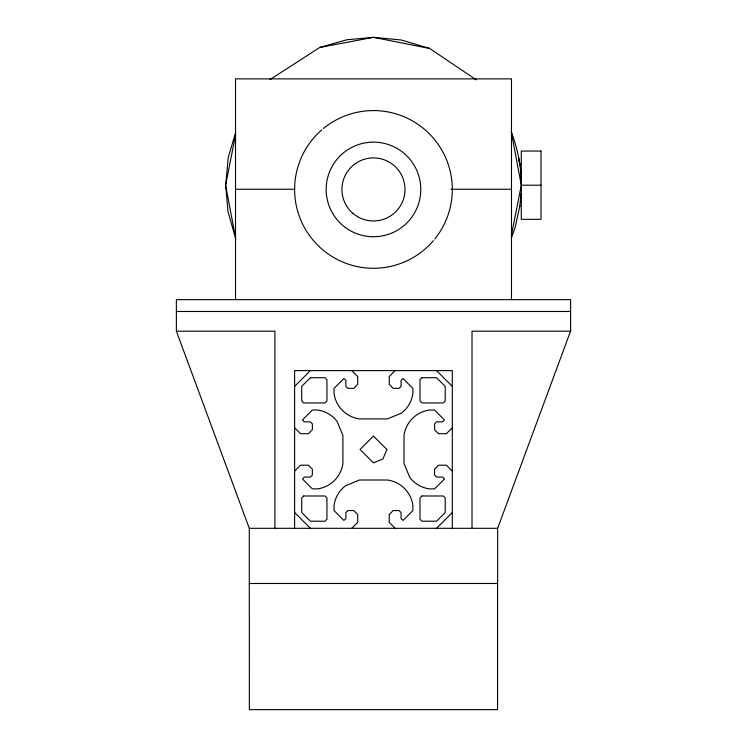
<?xml version="1.0" encoding="UTF-8"?>
<svg xmlns="http://www.w3.org/2000/svg" width="747" height="747" viewBox="0 0 747 747"><rect width="100%" height="100%" fill="white"/><g stroke="black" fill="none" stroke-linecap="round" stroke-linejoin="round"><path stroke-width="1.12" d="M521.07 193.492L519.707 206.872M519.847 205.901L515.215 227.191L511.368 238.088M235.604 134.637L225.631 185.191L228.031 211.746L235.735 238.919L225.631 185.191L228.265 157.402L235.735 132.294M511.331 235.735L521.303 185.191L511.406 132.602M249.283 583.491L497.651 583.491L497.651 528.306L570.549 331.182M294.617 386.376L310.388 370.605M294.617 471.142L300.537 465.222L308.418 465.222L312.358 469.172L312.358 475.083L310.388 477.053L304.281 477.053L302.507 479.023L312.358 488.883L317.512 488.883A29.693 29.693 0 0 0 342.91 463.485L342.91 435.436L337.14 421.495A29.693 29.693 0 0 0 317.512 410.038L312.358 410.038L302.507 419.889L304.281 421.859L310.388 421.859L312.358 423.829L312.358 429.749L308.418 433.69L300.537 433.69L294.617 427.77M395.154 370.605L389.234 376.525L389.234 384.406L393.174 388.347L399.094 388.347L401.064 386.376L401.064 380.27L403.035 378.496L412.886 388.347L412.886 393.501A29.693 29.693 0 0 1 401.428 413.128L387.488 418.899L359.438 418.899A29.693 29.693 0 0 1 334.04 393.501L334.04 388.347L343.9 378.496L345.87 380.27L345.87 386.376L347.841 388.347L353.751 388.347L357.701 384.406L357.701 376.525L351.781 370.605M351.781 528.306L357.701 522.386L357.701 514.506L353.751 510.565L347.841 510.565L345.87 512.535L345.87 518.642L343.9 520.416L334.04 510.565L334.04 505.411A29.693 29.693 0 0 1 345.506 485.783L359.438 480.013L387.488 480.013A29.693 29.693 0 0 1 412.886 505.411L412.886 510.565L403.035 520.416L401.064 518.642L401.064 512.535L399.094 510.565L393.174 510.565L389.234 514.506L389.234 522.386L395.154 528.306M452.308 427.77L446.398 433.69L438.517 433.69L434.577 429.749L434.577 423.829L436.547 421.859L442.654 421.859L444.428 419.889L434.577 410.038L429.413 410.038A29.693 29.693 0 0 0 404.015 435.436L404.015 463.485L409.795 477.417A29.693 29.693 0 0 0 429.413 488.883L434.577 488.883L444.428 479.023L442.654 477.053L436.547 477.053L434.577 475.083L434.577 469.172L438.517 465.222L446.398 465.222L452.308 471.142M436.547 528.306L452.308 512.535M270.022 79.565L319.735 47.463L346.907 39.759L373.463 37.35L401.251 39.983L429.628 48.434L476.231 79.826M319.735 47.463L373.463 37.35L429.628 48.434M521.303 185.191L541.015 185.191M235.52 189.262L294.832 189.262M451.001 189.262L511.48 189.262M176.385 311.471L570.615 311.471M472.02 528.306L472.02 331.182L570.615 331.182L570.615 299.65L176.385 299.65L176.385 331.182L274.905 331.182L274.905 528.306M176.385 331.182L249.283 528.306L497.651 528.306M436.547 370.605L452.308 386.376M294.617 512.535L310.388 528.306M511.191 131.453C516.812 146.683 520.631 162.687 521.126 178.963M519.94 165.162L518.894 158.635L519.968 165.386M511.48 299.65L511.48 78.874L235.52 78.874L235.52 299.65M497.558 583.491L497.558 709.65L249.367 709.65L249.283 528.306M452.308 528.306L452.308 370.605L294.617 370.605L294.617 528.306M323.47 128.465A78.846 78.846 0 0 1 434.791 238.993M433.419 240.646A78.846 78.846 0 0 1 317.914 245.389A78.846 78.846 0 0 1 321.826 129.847M386.871 449.461L382.94 458.938L373.463 462.86L360.063 449.461L373.463 436.052L386.871 449.461M310.388 377.702L301.713 386.376L301.713 400.962L303.684 402.941L324.973 402.941L326.943 400.962L326.943 379.681L324.973 377.702L310.388 377.702M303.684 495.98L301.713 497.95L301.713 512.535L310.388 521.21L324.973 521.21L326.943 519.24L326.943 497.95L324.973 495.98L303.684 495.98M421.952 377.702L419.982 379.681L419.982 400.962L421.952 402.941L443.242 402.941L445.212 400.962L445.212 386.376L436.547 377.702L421.952 377.702M421.952 495.98L419.982 497.95L419.982 519.24L421.952 521.21L436.547 521.21L445.212 512.535L445.212 497.95L443.242 495.98L421.952 495.98M541.015 151.043L521.303 151.043L521.303 219.329L541.015 219.329L541.015 151.043M345.338 227.471A47.304 47.304 0 0 0 420.468 194.78A47.304 47.304 0 0 0 354.592 146.057A47.304 47.304 0 0 0 345.338 227.471M353.051 213.474A31.542 31.542 0 0 0 404.491 195.098A31.542 31.542 0 0 0 362.855 159.737A31.542 31.542 0 0 0 353.051 213.474"/></g></svg>
